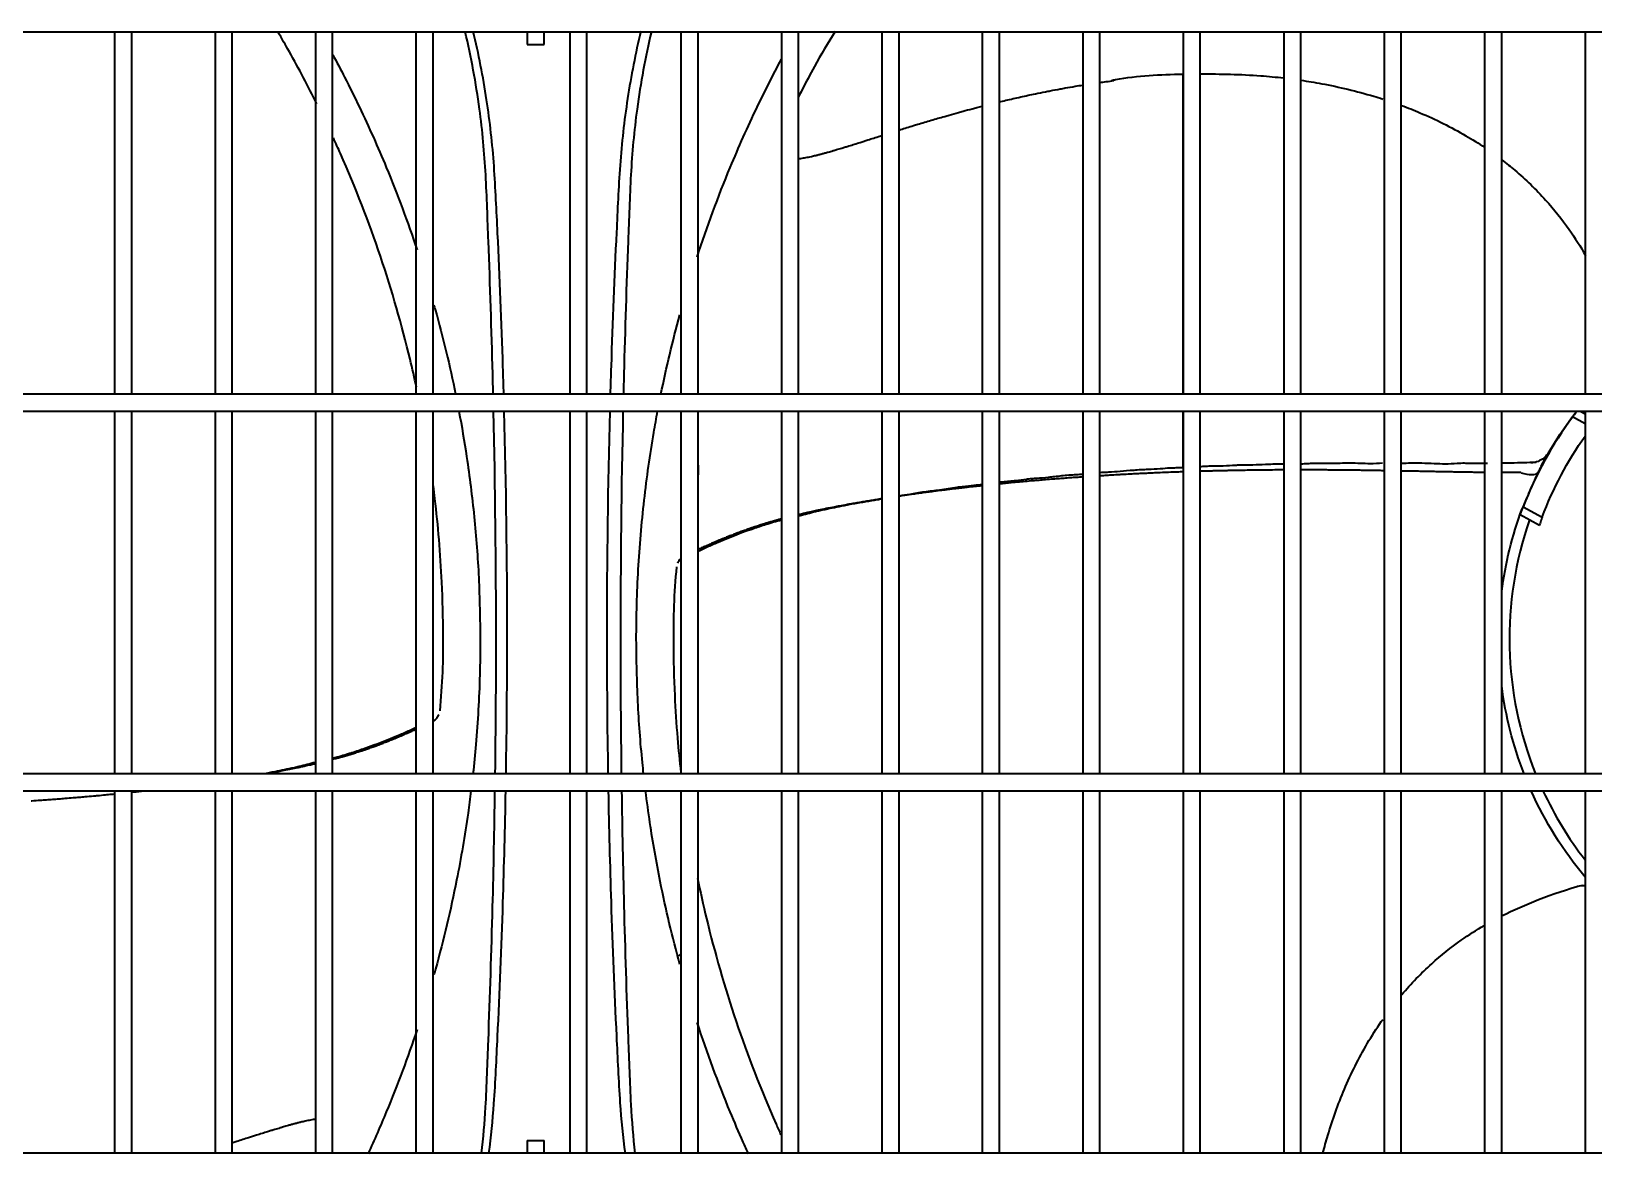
# Model space of a CAD drawing. Extents: x 58467 to 79089, y -33726 to -17391.
# Drawn here: x 72324.91 to 72361.45, y -19736.12 to -19709.85 of the extents above; entities that cross this region are included whole.
import ezdxf

# ---------------------------------------------------------------- set-up
doc = ezdxf.new("R2010")
doc.units = 0
doc.header["$LTSCALE"] = 100
doc.layers.add('+ENTE-ST-DOSEME USTU KONDDRENAJ', color=110, linetype='DOSEMEUSTUKONDENSDRENAJ_LINE', lineweight=40)
doc.linetypes.add('DOSEMEUSTUKONDENSDRENAJ_LINE', pattern='A,300,-40,["CD",Standard,S=15,R=0,X=-35,Y=-7.5],0', length=340)

# ---------------------------------------------------------------- blocks, each defined once
blk = doc.blocks.new('4. KAT SOL')
at = {"color": 3}
for p, q in [((54065.897, -32410.95, -3.539), (54184.259, -32410.95, -3.539)), ((54114.662, -32410.951, -3.539), (54114.662, -32419.429, -3.539)), ((54115.062, -32419.429, -3.539), (54115.062, -32410.951, -3.539)), ((54117.012, -32410.951, -3.539), (54117.012, -32419.429, -3.539)), ((54117.412, -32419.429, -3.539), (54117.412, -32410.951, -3.539)), ((54119.362, -32410.951, -3.539), (54119.362, -32419.429, -3.539)), ((54119.762, -32419.429, -3.539), (54119.762, -32410.951, -3.539)), ((54121.711, -32410.951, -3.539), (54121.711, -32419.429, -3.539)), ((54122.111, -32419.429, -3.539), (54122.111, -32410.951, -3.539)), ((54124.311, -32410.95, -3.539), (54124.311, -32411.25, -3.539)), ((54124.711, -32411.25, -3.539), (54124.711, -32410.95, -3.539)), ((54125.311, -32410.95, -3.539), (54125.311, -32419.429, -3.539)), ((54125.711, -32419.429, -3.539), (54125.711, -32410.95, -3.539)), ((54127.91, -32410.951, -3.539), (54127.91, -32419.429, -3.539)), ((54128.31, -32419.429, -3.539), (54128.31, -32410.951, -3.539)), ((54130.26, -32410.951, -3.539), (54130.26, -32419.429, -3.539)), ((54130.66, -32419.429, -3.539), (54130.66, -32410.951, -3.539)), ((54132.61, -32410.951, -3.539), (54132.61, -32419.429, -3.539)), ((54133.01, -32419.429, -3.539), (54133.01, -32410.951, -3.539)), ((54134.959, -32410.951, -3.539), (54134.959, -32419.429, -3.539)), ((54135.359, -32419.429, -3.539), (54135.359, -32410.951, -3.539)), ((54137.309, -32410.951, -3.539), (54137.309, -32419.429, -3.539)), ((54137.709, -32419.429, -3.539), (54137.709, -32410.951, -3.539)), ((54139.658, -32410.951, -3.539), (54139.658, -32419.429, -3.539)), ((54140.058, -32419.429, -3.539), (54140.058, -32410.951, -3.539)), ((54142.008, -32410.951, -3.539), (54142.008, -32419.429, -3.539)), ((54142.408, -32419.429, -3.539), (54142.408, -32410.951, -3.539)), ((54144.358, -32410.951, -3.539), (54144.358, -32419.429, -3.539)), ((54144.758, -32419.429, -3.539), (54144.758, -32410.951, -3.539)), ((54146.707, -32410.951, -3.539), (54146.707, -32419.429, -3.539)), ((54147.107, -32419.429, -3.539), (54147.107, -32410.951, -3.539)), ((54149.058, -32410.951, -3.539), (54149.058, -32419.429, -3.539)), ((54124.311, -32411.25, -3.539), (54124.711, -32411.25, -3.539)), ((54139.654, -32419.429, -3.539), (54139.654, -32411.951, -3.539)), ((54184.259, -32419.429, -3.539), (54065.897, -32419.429, -3.539)), ((54065.897, -32419.829, -3.539), (54184.259, -32419.829, -3.539)), ((54114.662, -32419.829, -3.539), (54114.662, -32428.307, -3.539)), ((54115.062, -32428.307, -3.539), (54115.062, -32419.829, -3.539)), ((54117.012, -32419.829, -3.539), (54117.012, -32428.307, -3.539)), ((54117.412, -32428.307, -3.539), (54117.412, -32419.829, -3.539)), ((54119.362, -32419.829, -3.539), (54119.362, -32428.307, -3.539)), ((54119.762, -32428.307, -3.539), (54119.762, -32419.829, -3.539)), ((54121.711, -32419.829, -3.539), (54121.711, -32428.307, -3.539)), ((54122.111, -32428.307, -3.539), (54122.111, -32419.829, -3.539)), ((54125.311, -32419.829, -3.539), (54125.311, -32428.307, -3.539)), ((54125.711, -32428.307, -3.539), (54125.711, -32419.829, -3.539)), ((54127.91, -32419.829, -3.539), (54127.91, -32428.307, -3.539)), ((54128.31, -32428.307, -3.539), (54128.31, -32419.829, -3.539)), ((54130.26, -32419.829, -3.539), (54130.26, -32428.307, -3.539)), ((54130.66, -32428.307, -3.539), (54130.66, -32419.829, -3.539)), ((54132.61, -32419.829, -3.539), (54132.61, -32428.307, -3.539)), ((54133.01, -32428.307, -3.539), (54133.01, -32419.829, -3.539)), ((54134.959, -32419.829, -3.539), (54134.959, -32428.307, -3.539)), ((54135.359, -32428.307, -3.539), (54135.359, -32419.829, -3.539)), ((54137.309, -32419.829, -3.539), (54137.309, -32428.307, -3.539)), ((54137.709, -32428.307, -3.539), (54137.709, -32419.829, -3.539)), ((54139.654, -32421.149, -3.539), (54139.654, -32419.828, -3.539)), ((54139.658, -32419.829, -3.539), (54139.658, -32428.307, -3.539)), ((54140.058, -32428.307, -3.539), (54140.058, -32419.829, -3.539)), ((54142.008, -32419.829, -3.539), (54142.008, -32428.307, -3.539)), ((54142.408, -32428.307, -3.539), (54142.408, -32419.829, -3.539)), ((54144.358, -32419.829, -3.539), (54144.358, -32428.307, -3.539)), ((54144.758, -32428.307, -3.539), (54144.758, -32419.829, -3.539)), ((54146.707, -32419.829, -3.539), (54146.707, -32428.307, -3.539)), ((54147.107, -32428.307, -3.539), (54147.107, -32419.829, -3.539)), ((54148.945, -32419.829, -3.539), (54149.058, -32419.891, -3.539)), ((54149.058, -32419.829, -3.539), (54149.058, -32428.307, -3.539)), ((54149.058, -32420.119, -3.539), (54148.767, -32419.959, -3.539)), ((54147.612, -32422.063, -3.539), (54148.056, -32422.306, -3.539)), ((54147.988, -32422.497, -3.539), (54147.542, -32422.253, -3.539)), ((54184.259, -32428.307, -3.539), (54065.897, -32428.307, -3.539)), ((54065.897, -32428.707, -3.539), (54184.259, -32428.707, -3.539)), ((54114.662, -32428.707, -3.539), (54114.662, -32437.185, -3.539)), ((54115.062, -32437.185, -3.539), (54115.062, -32428.707, -3.539)), ((54117.012, -32428.707, -3.539), (54117.012, -32437.185, -3.539)), ((54117.412, -32437.185, -3.539), (54117.412, -32428.707, -3.539)), ((54119.362, -32428.707, -3.539), (54119.362, -32437.185, -3.539)), ((54119.762, -32437.185, -3.539), (54119.762, -32428.707, -3.539)), ((54121.711, -32428.707, -3.539), (54121.711, -32437.185, -3.539)), ((54122.111, -32437.185, -3.539), (54122.111, -32428.707, -3.539)), ((54125.311, -32428.707, -3.539), (54125.311, -32437.186, -3.539)), ((54125.711, -32437.186, -3.539), (54125.711, -32428.707, -3.539)), ((54127.91, -32428.707, -3.539), (54127.91, -32437.185, -3.539)), ((54128.31, -32437.185, -3.539), (54128.31, -32428.707, -3.539)), ((54130.26, -32428.707, -3.539), (54130.26, -32437.185, -3.539)), ((54130.66, -32437.185, -3.539), (54130.66, -32428.707, -3.539)), ((54132.61, -32428.707, -3.539), (54132.61, -32437.185, -3.539)), ((54133.01, -32437.185, -3.539), (54133.01, -32428.707, -3.539)), ((54134.959, -32428.707, -3.539), (54134.959, -32437.185, -3.539)), ((54135.359, -32437.185, -3.539), (54135.359, -32428.707, -3.539)), ((54137.309, -32428.707, -3.539), (54137.309, -32437.185, -3.539)), ((54137.709, -32437.185, -3.539), (54137.709, -32428.707, -3.539)), ((54139.658, -32428.707, -3.539), (54139.658, -32437.185, -3.539)), ((54140.058, -32437.185, -3.539), (54140.058, -32428.707, -3.539)), ((54142.008, -32428.707, -3.539), (54142.008, -32437.185, -3.539)), ((54142.408, -32437.185, -3.539), (54142.408, -32428.707, -3.539)), ((54144.358, -32428.707, -3.539), (54144.358, -32437.185, -3.539)), ((54144.758, -32437.185, -3.539), (54144.758, -32428.707, -3.539)), ((54146.707, -32428.707, -3.539), (54146.707, -32437.185, -3.539)), ((54147.107, -32437.185, -3.539), (54147.107, -32428.707, -3.539)), ((54149.058, -32428.707, -3.539), (54149.058, -32437.185, -3.539)), ((54127.861, -32432.565, -3.539), (54127.91, -32432.524, -3.539)), ((54124.311, -32436.886, -3.539), (54124.311, -32437.186, -3.539)), ((54124.711, -32437.186, -3.539), (54124.711, -32436.886, -3.539)), ((54184.259, -32437.186, -3.539), (54065.897, -32437.186, -3.539))]:
    blk.add_line(p, q, dxfattribs=at)
for centre, radius, start, end in [((54127.222, -32421.202, -3.539), 1.795, 81.0565, 82.7284), ((54155.738, -32425.156, -3.539), 8.694, 143.2955, 159.1626), ((54127.222, -32421.202, -3.539), 1.1, 351.8382, 8.1618), ((54155.736, -32425.15, -3.539), 8.449, 160.7965, 201.9425), ((54155.737, -32425.151, -3.539), 8.449, 204.8886, 217.7673)]:
    blk.add_arc(centre, radius, start, end, dxfattribs=at)
at = {"color": 3, "extrusion": (0, 0, -1)}
for centre, radius, start, end in [((-54155.737, -32425.151, 3.539), 8.699, 27.6697, 37.7283), ((-54155.737, -32425.151, 3.539), 8.191, 20.3267, 35.3728), ((-54155.736, -32425.151, 3.539), 8.699, 7.2888, 20.4357), ((-54155.736, -32425.151, 3.539), 8.699, 338.7281, 352.7104), ((-54155.738, -32425.147, 3.539), 8.702, 320.1375, 335.8505)]:
    blk.add_arc(centre, radius, start, end, dxfattribs=at)
at = {"color": 3, "extrusion": (-5.03151e-06, 5.39034e-06, 1)}
blk.add_arc((54149.013, -32431.429, -3.988), 0.5, 84.8443, 106.4677, dxfattribs=at)
at = {"color": 3}
for points, knots in [([(54119.395, -32412.632, -3.539), (54119.192, -32412.225, -3.539), (54118.893, -32411.661, -3.539), (54118.571, -32411.102, -3.539), (54118.479, -32410.945, -3.539)], [0, 0, 0, 0, 0.719224, 1, 1, 1, 1]), ([(54123.518, -32419.428, -3.539), (54123.514, -32419.27, -3.539), (54123.51, -32419.112, -3.539), (54123.48, -32417.918, -3.539), (54123.447, -32416.882, -3.539), (54123.387, -32415.33, -3.539), (54123.37, -32414.812, -3.539), (54123.315, -32413.779, -3.539), (54123.267, -32413.266, -3.539), (54123.116, -32412.148, -3.539), (54123.004, -32411.544, -3.539), (54122.863, -32410.945, -3.539)], [0, 0, 0, 0, 0.055363, 0.055363, 0.419, 0.419, 0.600818, 0.600818, 0.782636, 0.782636, 1, 1, 1, 1]), ([(54123.766, -32419.428, -3.539), (54123.76, -32419.215, -3.539), (54123.754, -32419.001, -3.539), (54123.713, -32417.744, -3.539), (54123.672, -32416.7, -3.539), (54123.596, -32415.136, -3.539), (54123.574, -32414.615, -3.539), (54123.501, -32413.574, -3.539), (54123.443, -32413.055, -3.539), (54123.282, -32412.001, -3.539), (54123.178, -32411.468, -3.539), (54123.052, -32410.943, -3.539)], [0, 0, 0, 0, 0.075143, 0.075143, 0.442368, 0.442368, 0.625981, 0.625981, 0.809594, 0.809594, 1, 1, 1, 1]), ([(54126.971, -32410.936, -3.539), (54126.846, -32411.455, -3.539), (54126.743, -32411.98, -3.539), (54126.582, -32413.028, -3.539), (54126.523, -32413.551, -3.539), (54126.448, -32414.595, -3.539), (54126.427, -32415.118, -3.539), (54126.35, -32416.685, -3.539), (54126.309, -32417.73, -3.539), (54126.268, -32418.993, -3.539), (54126.262, -32419.211, -3.539), (54126.255, -32419.428, -3.539)], [0, 0, 0, 0, 0.189158, 0.189158, 0.372762, 0.372762, 0.556366, 0.556366, 0.923574, 0.923574, 1, 1, 1, 1]), ([(54127.218, -32410.944, -3.539), (54127.077, -32411.543, -3.539), (54126.965, -32412.148, -3.539), (54126.814, -32413.266, -3.539), (54126.766, -32413.779, -3.539), (54126.711, -32414.811, -3.539), (54126.694, -32415.329, -3.539), (54126.634, -32416.882, -3.539), (54126.601, -32417.918, -3.539), (54126.571, -32419.112, -3.539), (54126.567, -32419.27, -3.539), (54126.563, -32419.428, -3.539)], [0, 0, 0, 0, 0.21737, 0.21737, 0.399155, 0.399155, 0.58094, 0.58094, 0.94451, 0.94451, 1, 1, 1, 1]), ([(54131.516, -32410.945, -3.539), (54131.344, -32411.212, -3.539), (54131.078, -32411.665, -3.539), (54130.807, -32412.182, -3.539), (54130.685, -32412.419, -3.539), (54130.659, -32412.471, -3.539)], [0, 0, 0, 0, 0.545072, 0.900711, 1, 1, 1, 1]), ([(54119.765, -32411.485, -3.539), (54119.859, -32411.66, -3.539), (54120.073, -32412.066, -3.539), (54120.391, -32412.709, -3.539), (54120.717, -32413.413, -3.539), (54121.191, -32414.516, -3.539), (54121.52, -32415.4, -3.539), (54121.737, -32416.05, -3.539)], [0, 0, 0, 0, 0.11975, 0.276771, 0.432533, 0.587035, 1, 1, 1, 1]), ([(54128.288, -32416.22, -3.539), (54128.519, -32415.511, -3.539), (54128.956, -32414.328, -3.539), (54129.641, -32412.794, -3.539), (54130.062, -32411.96, -3.539), (54130.259, -32411.59, -3.539)], [0, 0, 0, 0, 0.443757, 0.750386, 1, 1, 1, 1]), ([(54135.356, -32412.589, -3.539), (54135.407, -32412.577, -3.539), (54135.516, -32412.551, -3.539), (54135.683, -32412.512, -3.539), (54135.856, -32412.473, -3.539), (54136.029, -32412.435, -3.539), (54136.221, -32412.394, -3.539), (54136.395, -32412.359, -3.539), (54136.588, -32412.321, -3.539), (54136.743, -32412.292, -3.539), (54136.938, -32412.257, -3.539), (54137.113, -32412.226, -3.539), (54137.25, -32412.204, -3.539), (54137.309, -32412.195, -3.539)], [0, 0, 0, 0, 0.079541, 0.168728, 0.257914, 0.3471, 0.436286, 0.555201, 0.614659, 0.733574, 0.793032, 0.911947, 1, 1, 1, 1]), ([(54137.706, -32412.135, -3.539), (54137.755, -32412.128, -3.539), (54137.866, -32412.113, -3.539), (54137.976, -32412.099, -3.539), (54138.036, -32412.091, -3.539)], [0, 0, 0, 0, 0.449176, 1, 1, 1, 1]), ([(54137.984, -32412.085, -3.539), (54138.014, -32412.079, -3.539), (54138.561, -32411.973, -3.539), (54139.121, -32411.946, -3.539), (54139.653, -32411.938, -3.539)], [0, 0, 0, 0, 0.054083, 1, 1, 1, 1]), ([(54140.059, -32411.935, -3.539), (54140.53, -32411.933, -3.539), (54141.18, -32411.946, -3.539), (54141.83, -32412.008, -3.539), (54142.01, -32412.029, -3.539)], [0, 0, 0, 0, 0.723565, 1, 1, 1, 1]), ([(54142.41, -32412.082, -3.539), (54142.573, -32412.106, -3.539), (54143.145, -32412.202, -3.539), (54143.786, -32412.354, -3.539), (54144.257, -32412.5, -3.539), (54144.329, -32412.522, -3.539)], [0, 0, 0, 0, 0.251534, 0.886152, 1, 1, 1, 1]), ([(54133.009, -32413.249, -3.539), (54133.021, -32413.245, -3.539), (54133.082, -32413.226, -3.539), (54133.194, -32413.192, -3.539), (54133.331, -32413.15, -3.539), (54133.468, -32413.108, -3.539), (54133.607, -32413.066, -3.539), (54133.763, -32413.02, -3.539), (54133.92, -32412.973, -3.539), (54134.061, -32412.933, -3.539), (54134.22, -32412.887, -3.539), (54134.363, -32412.848, -3.539), (54134.543, -32412.798, -3.539), (54134.688, -32412.759, -3.539), (54134.839, -32412.719, -3.539), (54134.917, -32412.699, -3.539), (54134.959, -32412.688, -3.539)], [0, 0, 0, 0, 0.018571, 0.09977, 0.180968, 0.235101, 0.3163, 0.397499, 0.478698, 0.559896, 0.614029, 0.722294, 0.776427, 0.884692, 0.938824, 1, 1, 1, 1]), ([(54144.762, -32412.672, -3.539), (54144.908, -32412.726, -3.539), (54145.423, -32412.929, -3.539), (54146.077, -32413.254, -3.539), (54146.565, -32413.56, -3.539), (54146.709, -32413.657, -3.539)], [0, 0, 0, 0, 0.214057, 0.763166, 1, 1, 1, 1]), ([(54121.723, -32419.267, -3.539), (54121.676, -32419.048, -3.539), (54121.444, -32418.028, -3.539), (54120.922, -32416.205, -3.539), (54120.252, -32414.475, -3.539), (54119.835, -32413.553, -3.539), (54119.779, -32413.431, -3.539)], [0, 0, 0, 0, 0.112914, 0.525694, 0.936978, 1, 1, 1, 1]), ([(54130.654, -32413.918, -3.539), (54130.656, -32413.918, -3.539), (54130.676, -32413.916, -3.539), (54130.719, -32413.91, -3.539), (54130.771, -32413.902, -3.539), (54130.834, -32413.891, -3.539), (54130.894, -32413.879, -3.539), (54130.971, -32413.862, -3.539), (54131.05, -32413.844, -3.539), (54131.131, -32413.824, -3.539), (54131.203, -32413.805, -3.539), (54131.277, -32413.785, -3.539), (54131.365, -32413.76, -3.539), (54131.456, -32413.734, -3.539), (54131.563, -32413.703, -3.539), (54131.658, -32413.674, -3.539), (54131.755, -32413.644, -3.539), (54131.854, -32413.614, -3.539), (54131.969, -32413.578, -3.539), (54132.087, -32413.541, -3.539), (54132.191, -32413.508, -3.539), (54132.298, -32413.474, -3.539), (54132.42, -32413.435, -3.539), (54132.531, -32413.4, -3.539), (54132.593, -32413.38, -3.539), (54132.608, -32413.375, -3.539)], [0, 0, 0, 0, 0.005985, 0.045742, 0.085498, 0.125255, 0.165012, 0.204768, 0.264403, 0.30416, 0.343916, 0.383673, 0.423429, 0.483064, 0.522821, 0.582456, 0.622212, 0.661969, 0.721603, 0.781238, 0.820995, 0.860751, 0.920386, 0.980021, 1, 1, 1, 1]), ([(54147.113, -32413.947, -3.539), (54147.215, -32414.025, -3.539), (54147.575, -32414.314, -3.539), (54148.121, -32414.841, -3.539), (54148.664, -32415.521, -3.539), (54148.95, -32415.973, -3.539), (54149.069, -32416.18, -3.539)], [0, 0, 0, 0, 0.130207, 0.467681, 0.763107, 1, 1, 1, 1]), ([(54122.133, -32417.34, -3.539), (54122.143, -32417.376, -3.539), (54122.336, -32418.066, -3.539), (54122.504, -32418.763, -3.539), (54122.639, -32419.428, -3.539)], [0, 0, 0, 0, 0.052887, 1, 1, 1, 1]), ([(54122.717, -32419.826, -3.539), (54122.783, -32420.179, -3.539), (54122.922, -32420.999, -3.539), (54123.083, -32422.299, -3.539), (54123.195, -32423.728, -3.539), (54123.209, -32424.688, -3.539), (54123.216, -32425.171, -3.539)], [0, 0, 0, 0, 0.200697, 0.464092, 0.73053, 1, 1, 1, 1]), ([(54126.865, -32425.171, -3.539), (54126.867, -32424.896, -3.539), (54126.872, -32424.348, -3.539), (54126.908, -32423.53, -3.539), (54126.966, -32422.717, -3.539), (54127.046, -32421.912, -3.539), (54127.148, -32421.115, -3.539), (54127.256, -32420.42, -3.539), (54127.333, -32419.992, -3.539), (54127.364, -32419.826, -3.539)], [0, 0, 0, 0, 0.153416, 0.305853, 0.457308, 0.607781, 0.75727, 0.905773, 1, 1, 1, 1]), ([(54148.767, -32419.959, -3.539), (54148.781, -32419.941, -3.539), (54148.795, -32419.922, -3.539), (54148.821, -32419.888, -3.539), (54148.833, -32419.872, -3.539), (54148.853, -32419.846, -3.539), (54148.861, -32419.836, -3.539), (54148.867, -32419.827, -3.539)], [0, 0, 0, 0, 0.355398, 0.355398, 0.710856, 0.710856, 1, 1, 1, 1]), ([(54148.178, -32420.829, -3.539), (54148.153, -32420.865, -3.539), (54148.091, -32420.936, -3.539), (54147.958, -32421.004, -3.539), (54147.85, -32421.039, -3.539), (54147.793, -32421.031, -3.539), (54147.791, -32421.03, -3.539)], [0, 0, 0, 0, 0.282775, 0.623842, 0.989494, 1, 1, 1, 1]), ([(54137.31, -32421.304, -3.539), (54137.257, -32421.307, -3.539), (54137.148, -32421.314, -3.539), (54136.976, -32421.325, -3.539), (54136.746, -32421.347, -3.539), (54136.507, -32421.377, -3.539), (54136.294, -32421.396, -3.539), (54136.114, -32421.408, -3.539), (54135.943, -32421.424, -3.539), (54135.726, -32421.46, -3.539), (54135.509, -32421.476, -3.539), (54135.381, -32421.488, -3.539), (54135.358, -32421.49, -3.539)], [0, 0, 0, 0, 0.073989, 0.153729, 0.239276, 0.420725, 0.584233, 0.647352, 0.701423, 0.819298, 0.967653, 1, 1, 1, 1]), ([(54139.661, -32421.245, -3.539), (54139.612, -32421.247, -3.539), (54139.497, -32421.251, -3.539), (54139.35, -32421.257, -3.539), (54139.186, -32421.263, -3.539), (54139.038, -32421.269, -3.539), (54138.872, -32421.277, -3.539), (54138.721, -32421.284, -3.539), (54138.571, -32421.291, -3.539), (54138.405, -32421.299, -3.539), (54138.259, -32421.307, -3.539), (54138.097, -32421.316, -3.539), (54137.952, -32421.325, -3.539), (54137.812, -32421.333, -3.539), (54137.736, -32421.338, -3.539), (54137.709, -32421.339, -3.539)], [0, 0, 0, 0, 0.075374, 0.176188, 0.226595, 0.327409, 0.403019, 0.47863, 0.55424, 0.629851, 0.730665, 0.781072, 0.881886, 0.957497, 1, 1, 1, 1]), ([(54139.656, -32421.15, -3.539), (54139.629, -32421.151, -3.539), (54139.565, -32421.153, -3.539), (54139.464, -32421.155, -3.539), (54139.307, -32421.158, -3.539), (54139.101, -32421.181, -3.539), (54138.878, -32421.191, -3.539), (54138.664, -32421.198, -3.539), (54138.432, -32421.214, -3.539), (54138.187, -32421.239, -3.539), (54137.974, -32421.254, -3.539), (54137.809, -32421.26, -3.539), (54137.737, -32421.264, -3.539), (54137.71, -32421.266, -3.539)], [0, 0, 0, 0, 0.047503, 0.110853, 0.162385, 0.26559, 0.398055, 0.474574, 0.557765, 0.734792, 0.898208, 0.962554, 1, 1, 1, 1]), ([(54142.008, -32421.201, -3.539), (54141.972, -32421.201, -3.539), (54141.902, -32421.201, -3.539), (54141.766, -32421.202, -3.539), (54141.633, -32421.203, -3.539), (54141.468, -32421.205, -3.539), (54141.337, -32421.206, -3.539), (54141.173, -32421.209, -3.539), (54141.042, -32421.211, -3.539), (54140.877, -32421.214, -3.539), (54140.745, -32421.216, -3.539), (54140.578, -32421.22, -3.539), (54140.443, -32421.223, -3.539), (54140.273, -32421.227, -3.539), (54140.154, -32421.23, -3.539), (54140.069, -32421.233, -3.539), (54140.051, -32421.233, -3.539)], [0, 0, 0, 0, 0.054128, 0.105118, 0.207098, 0.258088, 0.360068, 0.411058, 0.513038, 0.564028, 0.666008, 0.716998, 0.818978, 0.869968, 0.971948, 1, 1, 1, 1]), ([(54142.007, -32421.063, -3.539), (54141.984, -32421.063, -3.539), (54141.831, -32421.064, -3.539), (54141.579, -32421.077, -3.539), (54141.35, -32421.086, -3.539), (54141.169, -32421.086, -3.539), (54141.046, -32421.086, -3.539), (54140.926, -32421.091, -3.539), (54140.758, -32421.105, -3.539), (54140.565, -32421.11, -3.539), (54140.344, -32421.112, -3.539), (54140.185, -32421.118, -3.539), (54140.091, -32421.124, -3.539), (54140.052, -32421.126, -3.539)], [0, 0, 0, 0, 0.032499, 0.217887, 0.394885, 0.465501, 0.52211, 0.573462, 0.630237, 0.769056, 0.849466, 0.935544, 1, 1, 1, 1]), ([(54144.323, -32421.044, -3.539), (54144.222, -32421.048, -3.539), (54144.062, -32421.06, -3.539), (54143.798, -32421.047, -3.539), (54143.47, -32421.04, -3.539), (54143.153, -32421.055, -3.539), (54142.912, -32421.052, -3.539), (54142.749, -32421.05, -3.539), (54142.666, -32421.051, -3.539), (54142.552, -32421.058, -3.539), (54142.462, -32421.062, -3.539), (54142.409, -32421.064, -3.539)], [0, 0, 0, 0, 0.153476, 0.264532, 0.383214, 0.619071, 0.799507, 0.831601, 0.860485, 0.918311, 1, 1, 1, 1]), ([(54144.357, -32421.218, -3.539), (54144.34, -32421.218, -3.539), (54144.275, -32421.217, -3.539), (54144.179, -32421.215, -3.539), (54144.036, -32421.213, -3.539), (54143.907, -32421.211, -3.539), (54143.759, -32421.209, -3.539), (54143.626, -32421.207, -3.539), (54143.494, -32421.206, -3.539), (54143.346, -32421.205, -3.539), (54143.216, -32421.204, -3.539), (54143.07, -32421.202, -3.539), (54142.941, -32421.201, -3.539), (54142.795, -32421.201, -3.539), (54142.649, -32421.2, -3.539), (54142.52, -32421.2, -3.539), (54142.44, -32421.2, -3.539), (54142.409, -32421.2, -3.539)], [0, 0, 0, 0, 0.027433, 0.102463, 0.152482, 0.252522, 0.302541, 0.377571, 0.4526, 0.50262, 0.602659, 0.652679, 0.727708, 0.802738, 0.877767, 0.952797, 1, 1, 1, 1]), ([(54146.775, -32421.047, -3.539), (54146.757, -32421.047, -3.539), (54146.716, -32421.047, -3.539), (54146.615, -32421.048, -3.539), (54146.492, -32421.046, -3.539), (54146.361, -32421.048, -3.539), (54146.253, -32421.045, -3.539), (54146.151, -32421.046, -3.539), (54145.989, -32421.053, -3.539), (54145.805, -32421.07, -3.539), (54145.525, -32421.054, -3.539), (54145.149, -32421.039, -3.539), (54144.909, -32421.047, -3.539), (54144.756, -32421.047, -3.539)], [0, 0, 0, 0, 0.023979, 0.057821, 0.139707, 0.202549, 0.263082, 0.301331, 0.341759, 0.491813, 0.616194, 0.749702, 1, 1, 1, 1]), ([(54146.708, -32421.26, -3.539), (54146.683, -32421.259, -3.539), (54146.63, -32421.259, -3.539), (54146.542, -32421.258, -3.539), (54146.443, -32421.256, -3.539), (54146.342, -32421.255, -3.539), (54146.226, -32421.253, -3.539), (54146.124, -32421.252, -3.539), (54146.008, -32421.249, -3.539), (54145.89, -32421.247, -3.539), (54145.77, -32421.245, -3.539), (54145.665, -32421.243, -3.539), (54145.558, -32421.241, -3.539), (54145.434, -32421.238, -3.539), (54145.307, -32421.236, -3.539), (54145.182, -32421.233, -3.539), (54145.056, -32421.231, -3.539), (54144.931, -32421.228, -3.539), (54144.831, -32421.226, -3.539), (54144.779, -32421.226, -3.539), (54144.758, -32421.225, -3.539)], [0, 0, 0, 0, 0.040122, 0.086532, 0.132942, 0.202558, 0.248968, 0.318584, 0.364994, 0.43461, 0.504225, 0.550636, 0.597046, 0.666662, 0.736277, 0.782688, 0.852303, 0.921919, 0.968329, 1, 1, 1, 1]), ([(54147.915, -32421.025, -3.539), (54147.719, -32421.032, -3.539), (54147.45, -32421.039, -3.539), (54147.181, -32421.043, -3.539), (54147.108, -32421.044, -3.539)], [0, 0, 0, 0, 0.728232, 1, 1, 1, 1]), ([(54147.548, -32421.263, -3.539), (54147.532, -32421.263, -3.539), (54147.49, -32421.263, -3.539), (54147.406, -32421.263, -3.539), (54147.314, -32421.264, -3.539), (54147.22, -32421.263, -3.539), (54147.155, -32421.263, -3.539), (54147.117, -32421.263, -3.539), (54147.108, -32421.263, -3.539)], [0, 0, 0, 0, 0.114118, 0.296477, 0.570016, 0.752375, 0.934735, 1, 1, 1, 1]), ([(54147.561, -32421.265, -3.539), (54147.652, -32421.294, -3.539), (54147.738, -32421.309, -3.539), (54147.877, -32421.31, -3.539), (54147.93, -32421.294, -3.539), (54147.956, -32421.266, -3.539)], [0, 0, 0, 0, 0.5, 0.5, 1, 1, 1, 1]), ([(54147.956, -32421.266, -3.539), (54147.946, -32421.286, -3.539), (54147.937, -32421.307, -3.539), (54147.882, -32421.423, -3.539), (54147.839, -32421.521, -3.539), (54147.756, -32421.704, -3.539), (54147.718, -32421.79, -3.539), (54147.647, -32421.956, -3.539), (54147.614, -32422.035, -3.539), (54147.584, -32422.114, -3.539)], [0, 0, 0, 0, 0.07319, 0.07319, 0.416738, 0.416738, 0.719921, 0.719921, 1, 1, 1, 1]), ([(54122.274, -32426.835, -3.539), (54122.304, -32426.532, -3.539), (54122.347, -32425.939, -3.539), (54122.352, -32424.938, -3.539), (54122.328, -32423.904, -3.539), (54122.258, -32422.84, -3.539), (54122.183, -32422.091, -3.539), (54122.131, -32421.673, -3.539), (54122.119, -32421.573, -3.539)], [0, 0, 0, 0, 0.167977, 0.330025, 0.566807, 0.758181, 0.942521, 1, 1, 1, 1]), ([(54134.955, -32421.541, -3.539), (54134.89, -32421.55, -3.539), (54134.745, -32421.569, -3.539), (54134.561, -32421.588, -3.539), (54134.266, -32421.622, -3.539), (54134.042, -32421.667, -3.539), (54133.779, -32421.694, -3.539), (54133.529, -32421.726, -3.539), (54133.278, -32421.771, -3.539), (54133.1, -32421.799, -3.539), (54133.012, -32421.812, -3.539)], [0, 0, 0, 0, 0.113321, 0.262749, 0.319434, 0.510079, 0.587964, 0.672012, 0.853439, 1, 1, 1, 1]), ([(54134.958, -32421.57, -3.539), (54134.932, -32421.573, -3.539), (54134.875, -32421.579, -3.539), (54134.758, -32421.592, -3.539), (54134.621, -32421.607, -3.539), (54134.469, -32421.624, -3.539), (54134.318, -32421.642, -3.539), (54134.181, -32421.658, -3.539), (54134.03, -32421.677, -3.539), (54133.893, -32421.694, -3.539), (54133.741, -32421.714, -3.539), (54133.604, -32421.732, -3.539), (54133.469, -32421.75, -3.539), (54133.321, -32421.77, -3.539), (54133.19, -32421.789, -3.539), (54133.082, -32421.804, -3.539), (54133.032, -32421.812, -3.539), (54133.012, -32421.815, -3.539)], [0, 0, 0, 0, 0.039359, 0.085754, 0.178543, 0.248135, 0.317727, 0.410516, 0.456911, 0.5497, 0.619292, 0.688884, 0.758476, 0.828068, 0.920857, 0.967252, 1, 1, 1, 1]), ([(54137.309, -32421.365, -3.539), (54137.259, -32421.369, -3.539), (54137.16, -32421.376, -3.539), (54137.011, -32421.386, -3.539), (54136.864, -32421.397, -3.539), (54136.72, -32421.408, -3.539), (54136.561, -32421.421, -3.539), (54136.403, -32421.434, -3.539), (54136.246, -32421.447, -3.539), (54136.088, -32421.46, -3.539), (54135.947, -32421.473, -3.539), (54135.79, -32421.487, -3.539), (54135.648, -32421.5, -3.539), (54135.494, -32421.515, -3.539), (54135.402, -32421.524, -3.539), (54135.359, -32421.529, -3.539)], [0, 0, 0, 0, 0.075163, 0.148659, 0.222156, 0.295652, 0.369148, 0.467143, 0.54064, 0.614136, 0.712131, 0.761129, 0.859124, 0.93262, 1, 1, 1, 1]), ([(54132.608, -32421.876, -3.539), (54132.575, -32421.881, -3.539), (54132.5, -32421.893, -3.539), (54132.381, -32421.912, -3.539), (54132.252, -32421.933, -3.539), (54132.122, -32421.955, -3.539), (54131.993, -32421.978, -3.539), (54131.88, -32421.998, -3.539), (54131.754, -32422.021, -3.539), (54131.643, -32422.041, -3.539), (54131.506, -32422.067, -3.539), (54131.397, -32422.088, -3.539), (54131.262, -32422.116, -3.539), (54131.155, -32422.138, -3.539), (54131.034, -32422.163, -3.539), (54130.928, -32422.186, -3.539), (54130.809, -32422.213, -3.539), (54130.72, -32422.234, -3.539), (54130.67, -32422.245, -3.539), (54130.66, -32422.248, -3.539)], [0, 0, 0, 0, 0.048356, 0.112135, 0.175914, 0.239693, 0.303472, 0.367251, 0.409771, 0.49481, 0.537329, 0.622368, 0.664887, 0.749926, 0.792445, 0.856225, 0.920004, 0.983783, 1, 1, 1, 1]), ([(54132.609, -32421.879, -3.539), (54132.572, -32421.887, -3.539), (54132.447, -32421.914, -3.539), (54132.275, -32421.942, -3.539), (54132.08, -32421.971, -3.539), (54131.881, -32422.005, -3.539), (54131.592, -32422.067, -3.539), (54131.359, -32422.111, -3.539), (54131.008, -32422.188, -3.539), (54130.832, -32422.243, -3.539), (54130.684, -32422.277, -3.539), (54130.661, -32422.282, -3.539)], [0, 0, 0, 0, 0.053106, 0.183061, 0.25229, 0.323469, 0.470338, 0.72961, 0.781957, 0.965599, 1, 1, 1, 1]), ([(54147.542, -32422.253, -3.539), (54147.542, -32422.253, -3.539), (54147.543, -32422.249, -3.539), (54147.548, -32422.235, -3.539), (54147.552, -32422.225, -3.539), (54147.562, -32422.199, -3.539), (54147.567, -32422.183, -3.539), (54147.58, -32422.147, -3.539), (54147.588, -32422.127, -3.539), (54147.601, -32422.092, -3.539), (54147.606, -32422.078, -3.539), (54147.612, -32422.063, -3.539)], [0, 0, 0, 0, 0.211758, 0.211758, 0.423432, 0.423432, 0.636431, 0.636431, 0.852021, 0.852021, 1, 1, 1, 1]), ([(54130.257, -32422.349, -3.539), (54130.232, -32422.356, -3.539), (54130.17, -32422.372, -3.539), (54130.071, -32422.4, -3.539), (54129.972, -32422.429, -3.539), (54129.877, -32422.457, -3.539), (54129.778, -32422.487, -3.539), (54129.683, -32422.518, -3.539), (54129.599, -32422.545, -3.539), (54129.517, -32422.573, -3.539), (54129.424, -32422.606, -3.539), (54129.332, -32422.639, -3.539), (54129.253, -32422.668, -3.539), (54129.175, -32422.698, -3.539), (54129.099, -32422.728, -3.539), (54129.012, -32422.762, -3.539), (54128.938, -32422.792, -3.539), (54128.866, -32422.822, -3.539), (54128.805, -32422.847, -3.539), (54128.744, -32422.873, -3.539), (54128.677, -32422.901, -3.539), (54128.61, -32422.93, -3.539), (54128.545, -32422.958, -3.539), (54128.493, -32422.98, -3.539), (54128.438, -32423.004, -3.539), (54128.392, -32423.024, -3.539), (54128.342, -32423.046, -3.539), (54128.317, -32423.057, -3.539), (54128.306, -32423.062, -3.539)], [0, 0, 0, 0, 0.03153, 0.081147, 0.130764, 0.163842, 0.21346, 0.263077, 0.296155, 0.329233, 0.37885, 0.428467, 0.461545, 0.494623, 0.54424, 0.577319, 0.626936, 0.660014, 0.693092, 0.72617, 0.759248, 0.808865, 0.841943, 0.875021, 0.908099, 0.941178, 0.974256, 1, 1, 1, 1]), ([(54130.259, -32422.376, -3.539), (54130.243, -32422.38, -3.539), (54130.165, -32422.401, -3.539), (54130.058, -32422.432, -3.539), (54129.963, -32422.46, -3.539), (54129.872, -32422.488, -3.539), (54129.75, -32422.529, -3.539), (54129.569, -32422.588, -3.539), (54129.229, -32422.71, -3.539), (54128.854, -32422.862, -3.539), (54128.504, -32423.015, -3.539), (54128.366, -32423.083, -3.539), (54128.309, -32423.111, -3.539)], [0, 0, 0, 0, 0.024177, 0.119177, 0.173029, 0.19609, 0.270523, 0.342071, 0.465172, 0.768559, 0.897066, 1, 1, 1, 1]), ([(54148.056, -32422.306, -3.539), (54148.048, -32422.328, -3.539), (54148.04, -32422.349, -3.539), (54148.026, -32422.39, -3.539), (54148.019, -32422.409, -3.539), (54148.007, -32422.443, -3.539), (54148.002, -32422.458, -3.539), (54147.994, -32422.48, -3.539), (54147.991, -32422.488, -3.539), (54147.989, -32422.496, -3.539), (54147.988, -32422.497, -3.539), (54147.988, -32422.497, -3.539)], [0, 0, 0, 0, 0.21816, 0.21816, 0.436362, 0.436362, 0.653817, 0.653817, 0.868707, 0.868707, 1, 1, 1, 1]), ([(54127.807, -32423.468, -3.539), (54127.777, -32423.771, -3.539), (54127.734, -32424.364, -3.539), (54127.729, -32425.365, -3.539), (54127.753, -32426.398, -3.539), (54127.819, -32427.412, -3.539), (54127.878, -32428.012, -3.539), (54127.908, -32428.28, -3.539)], [0, 0, 0, 0, 0.183902, 0.361313, 0.620544, 0.830062, 1, 1, 1, 1]), ([(54127.907, -32423.27, -3.539), (54127.896, -32423.282, -3.539), (54127.869, -32423.314, -3.539), (54127.843, -32423.354, -3.539), (54127.829, -32423.382, -3.539)], [0, 0, 0, 0, 0.363149, 1, 1, 1, 1]), ([(54123.216, -32425.171, -3.539), (54123.213, -32425.446, -3.539), (54123.209, -32425.994, -3.539), (54123.173, -32426.813, -3.539), (54123.118, -32427.584, -3.539), (54123.069, -32428.082, -3.539), (54123.045, -32428.309, -3.539)], [0, 0, 0, 0, 0.262384, 0.523093, 0.782124, 1, 1, 1, 1]), ([(54127.036, -32428.309, -3.539), (54127.027, -32428.222, -3.539), (54126.968, -32427.66, -3.539), (54126.886, -32426.615, -3.539), (54126.872, -32425.654, -3.539), (54126.865, -32425.171, -3.539)], [0, 0, 0, 0, 0.083377, 0.539095, 1, 1, 1, 1]), ([(54122.115, -32427.076, -3.539), (54122.126, -32427.07, -3.539), (54122.163, -32427.046, -3.539), (54122.205, -32427, -3.539), (54122.238, -32426.949, -3.539), (54122.252, -32426.921, -3.539)], [0, 0, 0, 0, 0.14858, 0.57746, 1, 1, 1, 1]), ([(54119.763, -32427.942, -3.539), (54119.8, -32427.933, -3.539), (54119.898, -32427.907, -3.539), (54120.023, -32427.87, -3.539), (54120.118, -32427.842, -3.539), (54120.208, -32427.815, -3.539), (54120.331, -32427.774, -3.539), (54120.512, -32427.714, -3.539), (54120.852, -32427.593, -3.539), (54121.227, -32427.441, -3.539), (54121.555, -32427.298, -3.539), (54121.674, -32427.24, -3.539), (54121.715, -32427.22, -3.539)], [0, 0, 0, 0, 0.053839, 0.149249, 0.203333, 0.226493, 0.301247, 0.373104, 0.496736, 0.801431, 0.930492, 1, 1, 1, 1]), ([(54119.763, -32427.97, -3.539), (54119.782, -32427.965, -3.539), (54119.827, -32427.953, -3.539), (54119.91, -32427.931, -3.539), (54120.01, -32427.903, -3.539), (54120.109, -32427.874, -3.539), (54120.204, -32427.846, -3.539), (54120.302, -32427.816, -3.539), (54120.398, -32427.785, -3.539), (54120.482, -32427.757, -3.539), (54120.564, -32427.73, -3.539), (54120.657, -32427.697, -3.539), (54120.749, -32427.664, -3.539), (54120.828, -32427.635, -3.539), (54120.906, -32427.605, -3.539), (54120.982, -32427.575, -3.539), (54121.069, -32427.541, -3.539), (54121.143, -32427.511, -3.539), (54121.215, -32427.481, -3.539), (54121.276, -32427.456, -3.539), (54121.337, -32427.43, -3.539), (54121.404, -32427.402, -3.539), (54121.471, -32427.373, -3.539), (54121.536, -32427.345, -3.539), (54121.588, -32427.322, -3.539), (54121.643, -32427.298, -3.539), (54121.682, -32427.281, -3.539), (54121.709, -32427.27, -3.539), (54121.719, -32427.266, -3.539)], [0, 0, 0, 0, 0.025302, 0.058842, 0.109154, 0.159465, 0.193006, 0.243317, 0.293628, 0.327169, 0.36071, 0.411021, 0.461332, 0.494873, 0.528414, 0.578725, 0.612266, 0.662577, 0.696118, 0.729658, 0.763199, 0.79674, 0.847051, 0.880592, 0.914133, 0.947674, 0.981214, 1, 1, 1, 1]), ([(54118.143, -32428.307, -3.539), (54118.144, -32428.307, -3.539), (54118.242, -32428.289, -3.539), (54118.489, -32428.236, -3.539), (54118.722, -32428.192, -3.539), (54119.073, -32428.115, -3.539), (54119.23, -32428.066, -3.539), (54119.358, -32428.035, -3.539), (54119.361, -32428.034, -3.539)], [0, 0, 0, 0, 0.002202, 0.228493, 0.627967, 0.70862, 0.991569, 1, 1, 1, 1]), ([(54118.191, -32428.307, -3.539), (54118.199, -32428.305, -3.539), (54118.235, -32428.299, -3.539), (54118.327, -32428.282, -3.539), (54118.438, -32428.262, -3.539), (54118.575, -32428.236, -3.539), (54118.683, -32428.214, -3.539), (54118.819, -32428.187, -3.539), (54118.926, -32428.165, -3.539), (54119.047, -32428.14, -3.539), (54119.153, -32428.116, -3.539), (54119.262, -32428.092, -3.539), (54119.331, -32428.076, -3.539), (54119.361, -32428.069, -3.539)], [0, 0, 0, 0, 0.019315, 0.08873, 0.227561, 0.296976, 0.435806, 0.505221, 0.644052, 0.713467, 0.81759, 0.921713, 1, 1, 1, 1]), ([(54112.712, -32428.942, -3.539), (54112.717, -32428.941, -3.539), (54112.787, -32428.936, -3.539), (54112.906, -32428.928, -3.539), (54113.07, -32428.917, -3.539), (54113.217, -32428.906, -3.539), (54113.361, -32428.895, -3.539), (54113.52, -32428.882, -3.539), (54113.678, -32428.869, -3.539), (54113.835, -32428.856, -3.539), (54113.993, -32428.842, -3.539), (54114.134, -32428.83, -3.539), (54114.291, -32428.816, -3.539), (54114.433, -32428.802, -3.539), (54114.568, -32428.789, -3.539), (54114.64, -32428.782, -3.539), (54114.664, -32428.78, -3.539)], [0, 0, 0, 0, 0.007103, 0.105116, 0.178625, 0.252135, 0.325644, 0.399153, 0.497166, 0.570676, 0.644185, 0.742198, 0.791204, 0.889217, 0.962726, 1, 1, 1, 1]), ([(54115.064, -32428.739, -3.539), (54115.11, -32428.734, -3.539), (54115.186, -32428.726, -3.539), (54115.283, -32428.716, -3.539), (54115.334, -32428.71, -3.539), (54115.355, -32428.708, -3.539)], [0, 0, 0, 0, 0.46864, 0.785024, 1, 1, 1, 1]), ([(54122.998, -32428.711, -3.539), (54122.977, -32428.884, -3.539), (54122.919, -32429.32, -3.539), (54122.81, -32430.017, -3.539), (54122.584, -32431.24, -3.539), (54122.348, -32432.234, -3.539), (54122.145, -32432.963, -3.539), (54122.133, -32433.005, -3.539)], [0, 0, 0, 0, 0.119341, 0.301439, 0.482327, 0.969974, 1, 1, 1, 1]), ([(54123.248, -32437.186, -3.539), (54123.289, -32436.829, -3.539), (54123.319, -32436.471, -3.539), (54123.369, -32435.592, -3.539), (54123.385, -32435.071, -3.539), (54123.445, -32433.508, -3.539), (54123.478, -32432.467, -3.539), (54123.529, -32430.519, -3.539), (54123.547, -32429.614, -3.539), (54123.56, -32428.708, -3.539)], [0, 0, 0, 0, 0.126998, 0.126998, 0.311253, 0.311253, 0.679764, 0.679764, 1, 1, 1, 1]), ([(54123.418, -32437.189, -3.539), (54123.469, -32436.804, -3.539), (54123.509, -32436.416, -3.539), (54123.573, -32435.508, -3.539), (54123.595, -32434.985, -3.539), (54123.671, -32433.418, -3.539), (54123.713, -32432.373, -3.539), (54123.774, -32430.454, -3.539), (54123.796, -32429.581, -3.539), (54123.812, -32428.708, -3.539)], [0, 0, 0, 0, 0.136943, 0.136943, 0.321752, 0.321752, 0.691369, 0.691369, 1, 1, 1, 1]), ([(54126.209, -32428.708, -3.539), (54126.225, -32429.577, -3.539), (54126.247, -32430.446, -3.539), (54126.308, -32432.359, -3.539), (54126.35, -32433.403, -3.539), (54126.426, -32434.966, -3.539), (54126.447, -32435.488, -3.539), (54126.512, -32436.403, -3.539), (54126.552, -32436.797, -3.539), (54126.604, -32437.19, -3.539)], [0, 0, 0, 0, 0.307076, 0.307076, 0.675824, 0.675824, 0.860198, 0.860198, 1, 1, 1, 1]), ([(54126.521, -32428.708, -3.539), (54126.534, -32429.602, -3.539), (54126.552, -32430.496, -3.539), (54126.601, -32432.425, -3.539), (54126.634, -32433.461, -3.539), (54126.694, -32435.014, -3.539), (54126.711, -32435.532, -3.539), (54126.759, -32436.431, -3.539), (54126.79, -32436.811, -3.539), (54126.833, -32437.189, -3.539)], [0, 0, 0, 0, 0.315659, 0.315659, 0.681641, 0.681641, 0.864632, 0.864632, 1, 1, 1, 1]), ([(54127.883, -32432.768, -3.539), (54127.708, -32432.128, -3.539), (54127.448, -32431.028, -3.539), (54127.21, -32429.668, -3.539), (54127.114, -32428.958, -3.539), (54127.083, -32428.711, -3.539)], [0, 0, 0, 0, 0.48072, 0.818915, 1, 1, 1, 1]), ([(54128.298, -32430.753, -3.539), (54128.362, -32431.066, -3.539), (54128.609, -32432.18, -3.539), (54129.159, -32434.098, -3.539), (54129.814, -32435.788, -3.539), (54130.21, -32436.67, -3.539), (54130.248, -32436.753, -3.539)], [0, 0, 0, 0, 0.157183, 0.558604, 0.95857, 1, 1, 1, 1]), ([(54147.104, -32431.636, -3.539), (54147.384, -32431.494, -3.539), (54148.003, -32431.224, -3.539), (54148.644, -32431.009, -3.539), (54148.994, -32430.913, -3.539)], [0, 0, 0, 0, 0.466455, 1, 1, 1, 1]), ([(54144.757, -32433.493, -3.539), (54144.762, -32433.486, -3.539), (54144.982, -32433.225, -3.539), (54145.426, -32432.767, -3.539), (54146.086, -32432.24, -3.539), (54146.515, -32431.965, -3.539), (54146.699, -32431.857, -3.539)], [0, 0, 0, 0, 0.009856, 0.405385, 0.751633, 1, 1, 1, 1]), ([(54129.49, -32437.199, -3.539), (54129.448, -32437.108, -3.539), (54129.302, -32436.784, -3.539), (54128.867, -32435.773, -3.539), (54128.52, -32434.833, -3.539), (54128.289, -32434.125, -3.539)], [0, 0, 0, 0, 0.090907, 0.323924, 1, 1, 1, 1]), ([(54142.927, -32437.183, -3.539), (54142.962, -32437.046, -3.539), (54143.102, -32436.541, -3.539), (54143.411, -32435.67, -3.539), (54143.852, -32434.783, -3.539), (54144.186, -32434.256, -3.539), (54144.313, -32434.073, -3.539), (54144.324, -32434.058, -3.539)], [0, 0, 0, 0, 0.124316, 0.45964, 0.807719, 0.983963, 1, 1, 1, 1]), ([(54121.738, -32434.291, -3.539), (54121.521, -32434.942, -3.539), (54121.156, -32435.92, -3.539), (54120.739, -32436.875, -3.539), (54120.591, -32437.199, -3.539)], [0, 0, 0, 0, 0.658433, 1, 1, 1, 1]), ([(54119.369, -32436.392, -3.539), (54119.367, -32436.392, -3.539), (54119.347, -32436.395, -3.539), (54119.31, -32436.401, -3.539), (54119.247, -32436.412, -3.539), (54119.187, -32436.424, -3.539), (54119.11, -32436.44, -3.539), (54119.031, -32436.459, -3.539), (54118.95, -32436.479, -3.539), (54118.878, -32436.498, -3.539), (54118.804, -32436.518, -3.539), (54118.716, -32436.543, -3.539), (54118.625, -32436.569, -3.539), (54118.518, -32436.6, -3.539), (54118.423, -32436.629, -3.539), (54118.326, -32436.658, -3.539), (54118.227, -32436.689, -3.539), (54118.112, -32436.725, -3.539), (54117.994, -32436.762, -3.539), (54117.889, -32436.795, -3.539), (54117.783, -32436.829, -3.539), (54117.661, -32436.868, -3.539), (54117.534, -32436.908, -3.539), (54117.453, -32436.934, -3.539), (54117.417, -32436.945, -3.539), (54117.413, -32436.946, -3.539)], [0, 0, 0, 0, 0.004044, 0.044465, 0.084886, 0.125307, 0.165729, 0.22636, 0.266782, 0.307203, 0.347624, 0.388045, 0.448677, 0.489098, 0.54973, 0.590151, 0.630573, 0.691204, 0.751836, 0.792257, 0.832679, 0.89331, 0.953942, 0.994364, 1, 1, 1, 1]), ([(54124.311, -32436.886, -3.539), (54124.311, -32436.886, -3.539), (54124.313, -32436.886, -3.539), (54124.322, -32436.886, -3.539), (54124.331, -32436.886, -3.539), (54124.355, -32436.886, -3.539), (54124.371, -32436.886, -3.539), (54124.406, -32436.886, -3.539), (54124.426, -32436.886, -3.539), (54124.468, -32436.886, -3.539), (54124.491, -32436.886, -3.539), (54124.536, -32436.886, -3.539), (54124.559, -32436.886, -3.539), (54124.601, -32436.886, -3.539), (54124.621, -32436.886, -3.539), (54124.655, -32436.886, -3.539), (54124.67, -32436.886, -3.539), (54124.694, -32436.886, -3.539), (54124.702, -32436.886, -3.539), (54124.71, -32436.886, -3.539), (54124.711, -32436.886, -3.539), (54124.711, -32436.886, -3.539)], [0, 0, 0, 0, 0.072796, 0.072796, 0.180355, 0.180355, 0.287914, 0.287914, 0.395473, 0.395473, 0.503031, 0.503031, 0.61059, 0.61059, 0.718149, 0.718149, 0.825708, 0.825708, 0.933267, 0.933267, 1, 1, 1, 1])]:
    blk.add_open_spline(points, degree=3, knots=knots, dxfattribs=at)
for points in [[(54127.442, -32419.427, -3.539), (54127.569, -32418.805, -3.539), (54127.716, -32418.187, -3.539), (54127.883, -32417.574, -3.539)], [(54123.587, -32425.171, -3.539), (54123.586, -32423.39, -3.539), (54123.566, -32421.608, -3.539), (54123.527, -32419.827, -3.539)], [(54123.846, -32425.051, -3.539), (54123.846, -32423.31, -3.539), (54123.823, -32421.569, -3.539), (54123.777, -32419.828, -3.539)], [(54126.244, -32419.828, -3.539), (54126.198, -32421.569, -3.539), (54126.175, -32423.31, -3.539), (54126.175, -32425.051, -3.539)], [(54126.554, -32419.828, -3.539), (54126.515, -32421.609, -3.539), (54126.494, -32423.39, -3.539), (54126.494, -32425.171, -3.539)], [(54147.561, -32421.265, -3.539), (54147.557, -32421.264, -3.539), (54147.552, -32421.263, -3.539), (54147.548, -32421.263, -3.539)], [(54148.033, -32421.112, -3.539), (54148.006, -32421.162, -3.539), (54147.981, -32421.214, -3.539), (54147.956, -32421.266, -3.539)], [(54123.566, -32428.308, -3.539), (54123.58, -32427.262, -3.539), (54123.587, -32426.217, -3.539), (54123.587, -32425.171, -3.539)], [(54123.819, -32428.308, -3.539), (54123.837, -32427.223, -3.539), (54123.846, -32426.137, -3.539), (54123.846, -32425.051, -3.539)], [(54126.175, -32425.051, -3.539), (54126.175, -32426.137, -3.539), (54126.184, -32427.223, -3.539), (54126.202, -32428.308, -3.539)], [(54126.494, -32425.171, -3.539), (54126.494, -32426.217, -3.539), (54126.501, -32427.263, -3.539), (54126.515, -32428.308, -3.539)]]:
    blk.add_open_spline(points, degree=3, dxfattribs=at)

msp = doc.modelspace()

# ---------------------------------------------------------------- block references
at = {"layer": '+ENTE-ST-DOSEME USTU KONDDRENAJ', "color": 3, "linetype": 'Continuous'}
msp.add_blockref('4. KAT SOL', (18212.194, 12701.082), dxfattribs=at)

doc.saveas('drawing.dxf')
